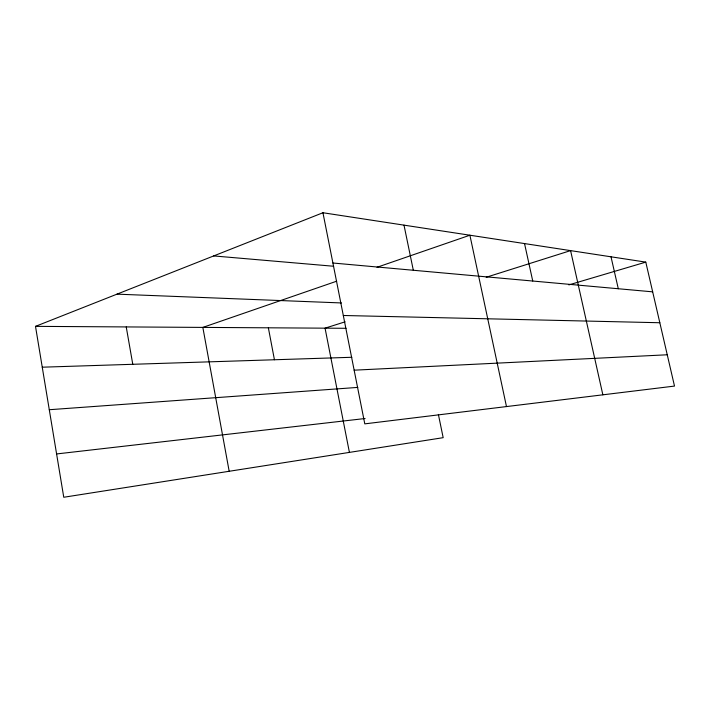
<?xml version="1.0" encoding="UTF-8"?>
<svg xmlns="http://www.w3.org/2000/svg" width="710" height="710" viewBox="0 0 710 710"><rect width="100%" height="100%" fill="white"/><g stroke="black" fill="none" stroke-linecap="round" stroke-linejoin="round"><path stroke-width="1.06" d="M438.381 414.427L443.173 437.671L63.758 497.257L35.5 326.36L322.943 212.743L645.789 262.123L674.5 386.08L364.789 423.861L322.943 212.743M336.664 281.204L202.838 327.408L229.179 471.28M377.001 267.288L469.896 235.214L506.478 406.582M345.113 321.825L325.056 328.162L349.409 452.394M486.199 277.264L570.583 250.612L602.861 394.822M568.87 284.887L645.789 262.123M56.596 453.947L365.091 418.518M49.283 409.723L357.813 387.403M354.148 370.176L667.249 354.778M42.254 367.194L351.84 357.281M35.5 326.36L346.098 328.295M343.312 315.488L659.83 322.739M116.99 294.153L341.492 302.948M213.692 255.928L333.611 266.25M332.91 263.011L652.676 291.845M611.008 256.798L618.295 288.748M524.539 243.574L532.748 281.027M403.999 225.141L413.318 270.261M268.362 327.807L274.433 359.757M126.238 326.928L132.779 364.292"/></g></svg>
